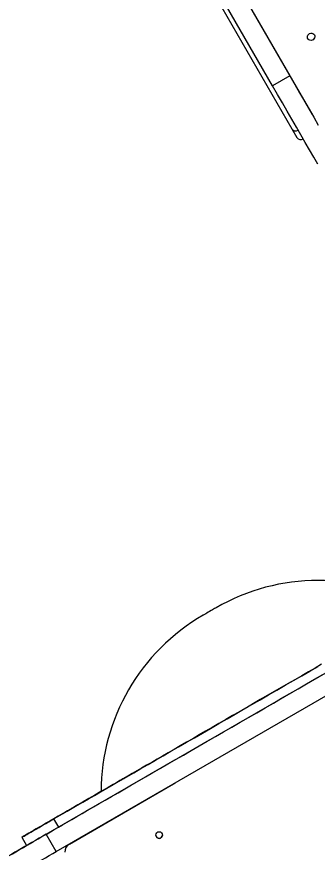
# Model space of a CAD drawing. Header units: millimetres. Extents: x -8083 to 6576, y -6691 to 5601.
# Drawn here: x -3669 to -3352, y 42 to 921 of the extents above; entities that cross this region are included whole.
import ezdxf

# ---------------------------------------------------------------- set-up
doc = ezdxf.new("R2010")
doc.units = ezdxf.units.MM
for name, color, linetype in [('DIKOM_ОБЪЕКТ', 7, 'Continuous'), ('DIKOM_РАЗМЕР_ЗОНА', 7, 'Continuous'), ('DIKOM_РАЗМЕР_ОБЪЕКТА', 7, 'Continuous')]:
    doc.layers.add(name, color=color, linetype=linetype)
doc.styles.add('style1', font='arial.ttf', dxfattribs={"width": 0.8})
doc.dimstyles.new('1-50', dxfattribs={"dimtxt": 300, "dimasz": 200, "dimexe": 100, "dimexo": 0, "dimgap": 100, "dimtad": 1, "dimtxsty": 'style1', "dimcen": 200, "dimclrd": 7, "dimclre": 7, "dimclrt": 7, "dimadec": 1, "dimazin": 2, "dimtfac": 1, "dimtmove": 0, "dimatfit": 2, "dimfxl": 0, "dimlwd": 25, "dimlwe": 18, "dimarcsym": 0})

# ---------------------------------------------------------------- blocks, each defined once
blk = doc.blocks.new('*D9')
at = {"layer": 'Defpoints', "color": 0, "transparency": 16777216}
for p in [(-396.43, 3600.54), (-7041.64, -3045.53), (-3854.35, -3045.53)]:
    blk.add_point(p, dxfattribs=at)
at = {"layer": 'DIKOM_РАЗМЕР_ОБЪЕКТА', "color": 7, "lineweight": 18, "transparency": 16777216}
for p, q in [((-396.43, 3600.54), (-7141.64, 3600.54)), ((-3854.35, -3045.53), (-7141.64, -3045.53))]:
    blk.add_line(p, q, dxfattribs=at)
at = {"layer": 'DIKOM_РАЗМЕР_ОБЪЕКТА', "color": 7, "lineweight": 25, "transparency": 16777216}
blk.add_line((-7041.64, 3400.54), (-7041.64, -2845.53), dxfattribs=at)
at = {"layer": 'DIKOM_РАЗМЕР_ОБЪЕКТА', "color": 7, "transparency": 16777216}
for points in [[(-7074.97, 3400.54), (-7008.3, 3400.54), (-7041.64, 3600.54)], [(-7074.97, -2845.53), (-7008.3, -2845.53), (-7041.64, -3045.53)]]:
    blk.add_solid(points, dxfattribs=at)
at = {"layer": 'DIKOM_РАЗМЕР_ОБЪЕКТА', "color": 7, "transparency": 16777216, "insert": (-7294.81, 463.59), "char_height": 300, "attachment_point": 5, "rotation": 90, "style": 'style1'}
blk.add_mtext('6650', dxfattribs=at)
blk = doc.blocks.new('*D12')
at = {"layer": 'Defpoints', "color": 0, "transparency": 16777216}
for p in [(-682.93, 5600.54), (-7632.54, -5169.06), (-3908.34, -5169.06)]:
    blk.add_point(p, dxfattribs=at)
at = {"layer": 'DIKOM_РАЗМЕР_ЗОНА', "color": 7, "lineweight": 18, "transparency": 16777216}
for p, q in [((-682.93, 5600.54), (-7732.54, 5600.54)), ((-3908.34, -5169.06), (-7732.54, -5169.06))]:
    blk.add_line(p, q, dxfattribs=at)
at = {"layer": 'DIKOM_РАЗМЕР_ЗОНА', "color": 7, "lineweight": 25, "transparency": 16777216}
blk.add_line((-7632.54, 5400.54), (-7632.54, -4969.06), dxfattribs=at)
at = {"layer": 'DIKOM_РАЗМЕР_ЗОНА', "color": 7, "transparency": 16777216}
for points in [[(-7665.87, 5400.54), (-7599.2, 5400.54), (-7632.54, 5600.54)], [(-7665.87, -4969.06), (-7599.2, -4969.06), (-7632.54, -5169.06)]]:
    blk.add_solid(points, dxfattribs=at)
at = {"layer": 'DIKOM_РАЗМЕР_ЗОНА', "color": 7, "transparency": 16777216, "insert": (-7885.71, 474.85), "char_height": 300, "attachment_point": 5, "rotation": 90, "style": 'style1'}
blk.add_mtext('10800', dxfattribs=at)

msp = doc.modelspace()

# ---------------------------------------------------------------- linework, layer by layer
at = {"layer": 'DIKOM_ОБЪЕКТ', "color": 7, "linetype": 'Continuous', "lineweight": 15}
for p, q in [((-3467.007, 1007.079), (-3381.405, 858.806)), ((-3399.591, 848.306), (-3485.193, 996.579)), ((-3429.692, 942.449), (-3357.892, 818.084)), ((-3452.933, 930.705), (-3379.293, 803.152)), ((-3381.405, 858.806), (-3399.591, 848.306)), ((-3379.293, 803.152), (-3374.018, 794.017)), ((-3637.64, 60.809), (-3226.37, 298.266)), ((-3627.14, 42.623), (-3215.87, 280.079)), ((-3563.806, 115.015), (-3629.847, 76.883)), ((-3503.595, 113.743), (-3502.039, 114.853)), ((-3503.595, 113.745), (-3502.043, 114.85)), ((-3613.212, 50.457), (-3503.595, 113.745)), ((-3613.212, 50.456), (-3503.595, 113.743)), ((-3503.595, 113.743), (-3503.595, 113.745)), ((-3629.847, 76.883), (-3624.848, 68.223)), ((-3663.357, 57.547), (-3658.357, 48.886)), ((-3627.14, 42.623), (-3637.64, 60.809)), ((-3613.212, 50.456), (-3613.212, 50.457))]:
    msp.add_line(p, q, dxfattribs=at)
at = {"layer": 'DIKOM_ОБЪЕКТ', "color": 7, "linetype": 'Continuous', "lineweight": 15, "flags": 128}
for points in [[(-3355.492, 901.928), (-3355.103, 900.899), (-3355.056, 899.784), (-3355.356, 898.682), (-3355.976, 897.69), (-3356.861, 896.898), (-3357.932, 896.374), (-3359.093, 896.167), (-3360.243, 896.293), (-3361.278, 896.743), (-3362.106, 897.475), (-3362.655, 898.426), (-3362.876, 899.51), (-3362.747, 900.631), (-3362.282, 901.69), (-3361.521, 902.592), (-3360.532, 903.258), (-3359.404, 903.627), (-3358.235, 903.668), (-3357.131, 903.377), (-3356.188, 902.779), (-3355.492, 901.928)], [(-3381.405, 858.806), (-3376.19, 849.774), (-3371.065, 840.897), (-3366.034, 832.183), (-3361.102, 823.64), (-3356.275, 815.278), (-3351.556, 807.104)], [(-3352.039, 765.94), (-3356.28, 773.286), (-3360.647, 780.851), (-3365.136, 788.626), (-3369.742, 796.604), (-3374.461, 804.778), (-3379.289, 813.14), (-3384.22, 821.683), (-3389.251, 830.396), (-3394.376, 839.274), (-3399.591, 848.306)], [(-3458.995, 299.088), (-3459.163, 298.991), (-3459.66, 298.705), (-3460.46, 298.243), (-3461.523, 297.629), (-3462.796, 296.894), (-3464.216, 296.074), (-3465.71, 295.212), (-3467.204, 294.349), (-3468.624, 293.53), (-3469.897, 292.794), (-3470.96, 292.18), (-3471.76, 291.719), (-3472.257, 291.432), (-3472.425, 291.334)], [(-3458.995, 299.088), (-3459.163, 298.991), (-3459.66, 298.704), (-3460.459, 298.242), (-3461.523, 297.628), (-3462.796, 296.893), (-3464.215, 296.074), (-3465.71, 295.211), (-3467.204, 294.348), (-3468.623, 293.529), (-3469.896, 292.794), (-3470.96, 292.18), (-3471.76, 291.718), (-3472.257, 291.431), (-3472.425, 291.334)], [(-3629.847, 76.883), (-3625.341, 79.484), (-3620.574, 82.236), (-3615.554, 85.133), (-3610.286, 88.174), (-3604.777, 91.355), (-3599.033, 94.67), (-3593.061, 98.117), (-3586.869, 101.692), (-3580.465, 105.389), (-3573.855, 109.205), (-3567.048, 113.134), (-3560.053, 117.172), (-3552.878, 121.315), (-3545.531, 125.556), (-3538.022, 129.891), (-3530.359, 134.314), (-3522.553, 138.821), (-3514.612, 143.405), (-3506.547, 148.062), (-3498.366, 152.785), (-3490.081, 157.568), (-3481.7, 162.406), (-3473.235, 167.293), (-3464.696, 172.223), (-3456.092, 177.19), (-3447.436, 182.188), (-3438.736, 187.211), (-3430.003, 192.252), (-3421.25, 197.306), (-3412.485, 202.367), (-3403.72, 207.427), (-3394.965, 212.482), (-3386.232, 217.524), (-3377.529, 222.548), (-3368.869, 227.548), (-3360.263, 232.518), (-3351.719, 237.451)], [(-3347.99, 239.611), (-3354.86, 235.644), (-3361.831, 231.619), (-3368.89, 227.543), (-3376.026, 223.423), (-3383.225, 219.267), (-3390.474, 215.081), (-3397.762, 210.873), (-3405.076, 206.651), (-3412.401, 202.421), (-3419.727, 198.192), (-3427.039, 193.97), (-3434.325, 189.764), (-3441.573, 185.579), (-3448.769, 181.425), (-3455.901, 177.308), (-3462.956, 173.234), (-3469.922, 169.213), (-3476.787, 165.25), (-3483.538, 161.352), (-3490.165, 157.526), (-3496.654, 153.78), (-3502.996, 150.119), (-3509.178, 146.55), (-3515.19, 143.079), (-3521.022, 139.712), (-3526.663, 136.456), (-3532.102, 133.316), (-3537.332, 130.297), (-3542.342, 127.405), (-3547.124, 124.645), (-3551.668, 122.021), (-3555.968, 119.539), (-3560.017, 117.202), (-3563.806, 115.015), (-3567.329, 112.982), (-3570.579, 111.106), (-3573.552, 109.39), (-3576.242, 107.838), (-3578.644, 106.451), (-3580.754, 105.234), (-3582.569, 104.187), (-3584.084, 103.312), (-3585.298, 102.612), (-3586.209, 102.087), (-3586.814, 101.738), (-3587.113, 101.566), (-3587.104, 101.571), (-3586.79, 101.754), (-3586.168, 102.113), (-3585.242, 102.649), (-3584.012, 103.359), (-3582.481, 104.244), (-3580.651, 105.301), (-3579.924, 105.721)], [(-3624.848, 68.223), (-3620.341, 70.824), (-3615.574, 73.575), (-3610.554, 76.473), (-3605.286, 79.514), (-3599.777, 82.694), (-3594.033, 86.01), (-3588.061, 89.457), (-3581.869, 93.032), (-3575.465, 96.729), (-3568.855, 100.544), (-3562.049, 104.474), (-3555.053, 108.512), (-3547.878, 112.654), (-3540.531, 116.895), (-3533.022, 121.231), (-3525.359, 125.654), (-3517.553, 130.161), (-3509.612, 134.745), (-3501.547, 139.402), (-3493.366, 144.124), (-3485.08, 148.908), (-3476.7, 153.746), (-3468.235, 158.633), (-3459.695, 163.563), (-3451.092, 168.53), (-3442.435, 173.528), (-3433.736, 178.551), (-3425.004, 183.592), (-3416.25, 188.646), (-3407.485, 193.706), (-3398.72, 198.767), (-3389.965, 203.821), (-3381.231, 208.864), (-3372.53, 213.888), (-3363.87, 218.888), (-3355.262, 223.857), (-3346.719, 228.79)], [(-3408.992, 204.385), (-3409.147, 204.296), (-3409.597, 204.036), (-3410.3, 203.63), (-3411.194, 203.114), (-3412.202, 202.532), (-3413.231, 201.938), (-3414.192, 201.383), (-3414.999, 200.917), (-3415.579, 200.582), (-3415.883, 200.407), (-3415.881, 200.408), (-3415.576, 200.584), (-3414.993, 200.921), (-3414.185, 201.387), (-3413.224, 201.943), (-3412.194, 202.537), (-3411.187, 203.118), (-3410.294, 203.634), (-3409.592, 204.039), (-3409.146, 204.297), (-3408.992, 204.385)], [(-3553.721, 120.831), (-3553.876, 120.741), (-3554.325, 120.482), (-3555.029, 120.076), (-3555.923, 119.559), (-3556.93, 118.977), (-3557.96, 118.383), (-3558.921, 117.828), (-3559.727, 117.363), (-3560.308, 117.027), (-3560.611, 116.852), (-3560.61, 116.853), (-3560.305, 117.03), (-3559.722, 117.366), (-3558.914, 117.833), (-3557.953, 118.388), (-3556.923, 118.982), (-3555.916, 119.563), (-3555.022, 120.079), (-3554.321, 120.484), (-3553.874, 120.742), (-3553.721, 120.831)], [(-3579.924, 105.732), (-3580.056, 105.657), (-3586.474, 101.951), (-3592.679, 98.367), (-3598.664, 94.911), (-3604.423, 91.586), (-3609.947, 88.396), (-3615.231, 85.345), (-3620.267, 82.437), (-3625.049, 79.675), (-3629.572, 77.063), (-3633.831, 74.604), (-3637.819, 72.301), (-3641.533, 70.156), (-3644.966, 68.172), (-3648.117, 66.353), (-3650.98, 64.699), (-3653.552, 63.213), (-3655.831, 61.897), (-3657.812, 60.753), (-3659.494, 59.781), (-3660.875, 58.983), (-3661.953, 58.36), (-3662.726, 57.913), (-3663.194, 57.641), (-3663.357, 57.547), (-3663.214, 57.629), (-3662.765, 57.887), (-3662.01, 58.322), (-3660.951, 58.933), (-3659.589, 59.718), (-3657.926, 60.678), (-3655.964, 61.81), (-3653.704, 63.114), (-3651.15, 64.588), (-3648.305, 66.23), (-3645.173, 68.038), (-3641.756, 70.009), (-3638.06, 72.143), (-3634.089, 74.435), (-3629.847, 76.883)], [(-3608.822, 89.042), (-3609.628, 88.576), (-3610.209, 88.241), (-3610.512, 88.066), (-3610.511, 88.067), (-3610.206, 88.243), (-3609.623, 88.58), (-3608.815, 89.046), (-3607.854, 89.601), (-3606.824, 90.196), (-3605.817, 90.777), (-3604.923, 91.293), (-3604.222, 91.698), (-3603.775, 91.956), (-3603.622, 92.044), (-3603.777, 91.955), (-3604.226, 91.695), (-3604.93, 91.289), (-3605.824, 90.772), (-3606.831, 90.191), (-3607.861, 89.597), (-3608.822, 89.042)], [(-3635.814, 73.445), (-3636.62, 72.98), (-3637.201, 72.645), (-3637.504, 72.47), (-3637.503, 72.47), (-3637.198, 72.647), (-3636.615, 72.983), (-3635.807, 73.45), (-3634.845, 74.005), (-3633.816, 74.599), (-3632.809, 75.181), (-3631.916, 75.696), (-3631.214, 76.101), (-3630.767, 76.359), (-3630.614, 76.448), (-3630.769, 76.358), (-3631.219, 76.099), (-3631.921, 75.693), (-3632.816, 75.176), (-3633.823, 74.594), (-3634.853, 74), (-3635.814, 73.445)], [(-3658.357, 48.886), (-3658.214, 48.969), (-3657.765, 49.227), (-3657.01, 49.662), (-3655.951, 50.273), (-3654.589, 51.058), (-3652.926, 52.018), (-3650.963, 53.15), (-3648.704, 54.454), (-3646.15, 55.928), (-3643.305, 57.569), (-3640.173, 59.377), (-3636.756, 61.349), (-3633.06, 63.482), (-3629.089, 65.775), (-3624.848, 68.223)], [(-3637.64, 60.809), (-3641.338, 58.674), (-3645.095, 56.505), (-3648.883, 54.318), (-3652.672, 52.13), (-3656.434, 49.958), (-3660.14, 47.819), (-3663.762, 45.728), (-3667.27, 43.702), (-3670.64, 41.757), (-3673.844, 39.907), (-3676.859, 38.167), (-3679.66, 36.55), (-3682.228, 35.068), (-3684.541, 33.733), (-3686.582, 32.554), (-3688.336, 31.542), (-3689.789, 30.703), (-3690.93, 30.045), (-3691.75, 29.572), (-3692.242, 29.288), (-3692.404, 29.195)], [(-3675.309, 39.128), (-3673.254, 40.315), (-3669.686, 42.375), (-3665.831, 44.602), (-3661.692, 46.992), (-3658.38, 48.905)], [(-3681.713, 11.118), (-3681.249, 11.386), (-3680.43, 11.859), (-3679.289, 12.517), (-3677.836, 13.355), (-3676.082, 14.368), (-3674.041, 15.546), (-3671.728, 16.881), (-3669.161, 18.363), (-3666.359, 19.981), (-3663.344, 21.721), (-3660.14, 23.571), (-3656.77, 25.516), (-3653.262, 27.542), (-3649.64, 29.632), (-3645.934, 31.772), (-3642.172, 33.944), (-3638.383, 36.132), (-3634.595, 38.319), (-3630.838, 40.488), (-3627.14, 42.623)]]:
    msp.add_lwpolyline(points, dxfattribs=at)
at = {"layer": 'DIKOM_ОБЪЕКТ', "color": 7, "linetype": 'Continuous', "lineweight": 15}
msp.add_circle((-3518.736, 59.968), 3.5, dxfattribs=at)
for centre, radius, start, end in [((-3375.232, 805.735), 4.814, 212.465492, 302.272383), ((-3369.957, 796.601), 4.813, 212.464381, 302.273495), ((-3351.495, 112.893), 215, 60.151797, 120), ((-3364.925, 105.139), 215, 120, 179.844893), ((-3518.736, 59.97), 3.5, 181.18119, 1.18119), ((-3608.212, 41.797), 10, 120, 179.999915), ((-3608.212, 41.796), 10, 120, 180.000085)]:
    msp.add_arc(centre, radius, start, end, dxfattribs=at)

# ---------------------------------------------------------------- dimensions: what is measured, and where the dimension line sits
at = {"layer": 'DIKOM_РАЗМЕР_ЗОНА'}
dim = msp.add_linear_dim(base=(-7632.537, -5169.059), p1=(-682.93, 5600.541), p2=(-3908.34, -5169.059), angle=90, text='10800', dimstyle='1-50', dxfattribs=at)
dim.commit()
dim.dimension.update_dxf_attribs({"geometry": '*D12', "text_midpoint": (-7632.537, 474.854), "dimtype": 160})
at = {"layer": 'DIKOM_РАЗМЕР_ОБЪЕКТА'}
dim = msp.add_linear_dim(base=(-7041.635, -3045.53), p1=(-396.429, 3600.541), p2=(-3854.351, -3045.53), angle=90, text='6650', dimstyle='1-50', dxfattribs=at)
dim.commit()
dim.dimension.update_dxf_attribs({"geometry": '*D9', "text_midpoint": (-7041.635, 463.594), "dimtype": 160})

doc.saveas('drawing.dxf')
